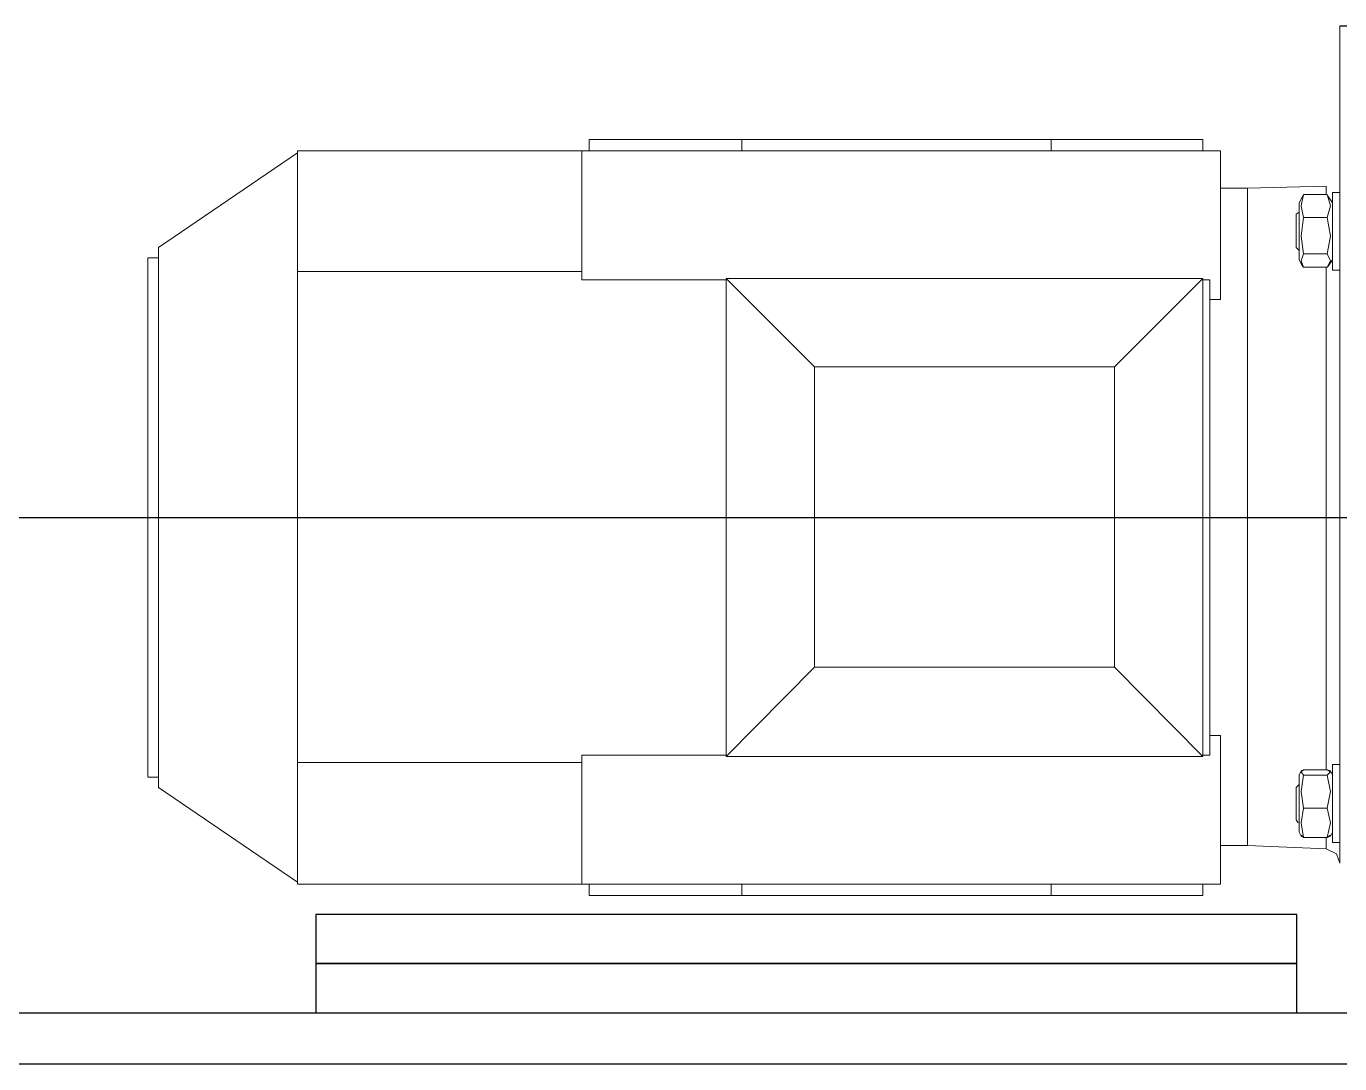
# Model space of a CAD drawing. Header units: inches. Extents: x 13 to 12015, y 11 to 4983.
# Drawn here: x 1077.5 to 1334.9, y 504 to 707.2 of the extents above; entities that cross this region are included whole.
import ezdxf

# ---------------------------------------------------------------- set-up
doc = ezdxf.new("R2010")
doc.units = ezdxf.units.IN
doc.header["$MEASUREMENT"] = 0
doc.layers.add('PDF _Геометрия', color=7, linetype='Continuous')

msp = doc.modelspace()

# ---------------------------------------------------------------- linework, layer by layer
for p, q in [((1358.50586, 707.20416), (1334.90913, 707.20418)), ((858.48167, 610.98593), (1657.21842, 610.98593)), ((257.21842, 513.99181), (1841.28854, 513.99181)), ((257.21842, 503.99181), (1841.28854, 503.99181))]:
    msp.add_line(p, q)
for points in [[(1134.25848, 523.60346), (1326.49154, 523.60346), (1326.49154, 533.21511), (1134.25848, 533.21511)], [(1134.25848, 513.99181), (1326.49154, 513.99181), (1326.49154, 523.60346), (1134.25848, 523.60346)]]:
    msp.add_lwpolyline(points, close=True)
at = {"layer": 'PDF _Геометрия', "lineweight": 9}
for points in [[(1334.90913, 707.20418), (1334.90913, 706.59392), (1334.90913, 704.96655), (1334.90913, 702.32207), (1334.90913, 698.86391), (1334.90913, 694.18522), (1334.90913, 688.69285), (1334.90913, 682.38679), (1334.90913, 678.72521), (1334.90913, 678.31837), (1334.90913, 676.48757), (1334.90913, 674.65678)], [(1217.73849, 685.03131), (1187.83557, 685.03131), (1187.83557, 682.79367), (1187.83557, 683.40394)], [(1308.05751, 685.03122), (1279.1717, 685.03122), (1216.72139, 685.03122), (1187.83557, 685.03122), (1217.73849, 685.03122)], [(1216.72135, 685.03122), (1279.17166, 685.03122)], [(1308.05756, 685.03122), (1278.35806, 685.03122), (1217.73854, 685.03122), (1278.35806, 685.03122)], [(1278.35806, 685.03131), (1278.35806, 682.79367), (1278.35806, 685.03131), (1278.35806, 682.79367), (1278.35806, 685.03131), (1308.05756, 685.03131), (1308.05756, 682.79367)], [(1103.41568, 663.87544), (1130.67412, 682.38677)], [(1130.67415, 682.79367), (1186.41157, 682.79367), (1309.48142, 682.79367), (1311.51562, 682.79367), (1130.67415, 682.79367), (1130.67415, 682.38683), (1130.67415, 682.79367), (1186.41157, 682.79367)], [(1186.41157, 659.19674), (1130.67415, 659.19674), (1130.67415, 682.7936)], [(1130.67415, 659.19674), (1130.67415, 682.7936), (1186.41157, 682.7936)], [(1130.67415, 682.38676), (1130.67415, 681.77649), (1130.67415, 679.94571), (1130.67415, 676.89439), (1130.67415, 672.82596), (1130.67415, 667.53702), (1130.67415, 661.43437), (1130.67415, 654.51806), (1130.67415, 646.58462), (1130.67415, 638.24436), (1130.67415, 629.49724), (1130.67415, 620.34329), (1130.67415, 610.98591), (1130.67415, 601.62853), (1130.67415, 592.47458), (1130.67415, 583.72747), (1130.67415, 575.3872), (1130.67415, 567.65719), (1130.67415, 560.53745), (1130.67415, 554.43481), (1130.67415, 549.14586), (1130.67415, 545.07743), (1130.67415, 542.02612), (1130.67415, 540.19533), (1130.67415, 539.58506), (1130.67415, 539.17822)], [(1311.51561, 682.79367), (1186.41156, 682.79367), (1186.41156, 657.56943), (1214.68711, 657.56943), (1186.41156, 657.56943)], [(1186.41158, 682.79367), (1186.41158, 659.19681), (1186.41158, 682.79367), (1309.48141, 682.79367)], [(1186.41158, 682.79367), (1186.41158, 657.56943), (1214.68713, 657.56943), (1186.41158, 657.56943)], [(1309.4814, 653.70444), (1311.51561, 653.70444), (1311.51561, 682.79367), (1311.51561, 653.70444)], [(1309.48148, 682.79367), (1311.51569, 682.79367)], [(1130.67415, 676.89439), (1130.67415, 679.74229)], [(1311.51561, 653.70432), (1311.51561, 660.2138), (1311.51561, 665.50275), (1311.51561, 669.7746), (1311.51561, 672.82592), (1311.51561, 674.65671), (1311.51561, 675.47039), (1316.80456, 675.47039)], [(1316.80455, 610.98587), (1316.80455, 619.32614), (1316.80455, 627.66641), (1316.80455, 635.59983), (1316.80455, 643.12642), (1316.80455, 650.24616), (1316.80455, 656.55222), (1316.80455, 662.04459), (1316.80455, 666.72328), (1316.80455, 670.58828), (1316.80455, 673.23276), (1316.80455, 674.86013), (1316.80455, 675.47039), (1332.26457, 675.87724)], [(1316.80455, 675.47039), (1316.80455, 674.86013), (1316.80455, 673.23276), (1316.80455, 670.58828), (1316.80455, 666.72328), (1316.80455, 662.04459), (1316.80455, 656.55222), (1316.80455, 650.24616), (1316.80455, 643.12642), (1316.80455, 635.59983), (1316.80455, 627.66641), (1316.80455, 619.32614), (1316.80455, 610.98587), (1316.80455, 602.6456), (1316.80455, 594.30532), (1316.80455, 586.37189), (1316.80455, 578.84531), (1316.80455, 571.72557), (1316.80455, 565.41952), (1316.80455, 559.92713), (1316.80455, 555.24845), (1316.80455, 551.58687), (1316.80455, 548.73897), (1316.80455, 547.1116), (1316.80455, 546.70476)], [(1333.48514, 674.65674), (1333.48514, 674.2499), (1333.48514, 673.02937), (1333.48514, 670.99516), (1333.48514, 668.35068), (1333.48514, 665.70621), (1333.48514, 663.26515), (1333.48514, 661.23094), (1333.48514, 659.80699), (1333.48514, 659.40015), (1333.48514, 660.21384), (1333.48514, 661.43436), (1333.48514, 663.26515), (1333.48514, 665.70621), (1333.48514, 668.55411), (1333.48514, 670.99516), (1333.48514, 672.62253), (1333.48514, 673.84306), (1333.48514, 674.65674), (1333.48514, 673.84306), (1333.48514, 672.62253), (1333.48514, 673.02937), (1333.48514, 674.2499), (1333.48514, 674.65674), (1334.90909, 674.65674)], [(1334.90913, 562.57165), (1334.90913, 562.97849), (1334.90913, 569.69139), (1334.90913, 577.01456), (1334.90913, 585.1514), (1334.90913, 593.49167), (1334.90913, 602.23878), (1334.90913, 610.9859), (1334.90913, 619.93643), (1334.90913, 628.48012), (1334.90913, 637.02382), (1334.90913, 644.95724), (1334.90913, 652.28041), (1334.90913, 658.99331), (1334.90913, 659.40015), (1334.90913, 659.80699), (1334.90913, 661.23094), (1334.90913, 663.26515), (1334.90913, 665.70621), (1334.90913, 668.35068), (1334.90913, 670.99516), (1334.90913, 673.02937), (1334.90913, 674.2499), (1334.90913, 674.65674)], [(1326.97561, 672.62261), (1327.58588, 673.84314)], [(1327.78927, 669.77462), (1327.38242, 672.01226), (1327.78927, 674.24989)], [(1332.46795, 674.24992), (1327.78927, 674.24992), (1327.58584, 673.84307)], [(1332.46796, 674.24993), (1332.67138, 673.84309), (1333.48507, 672.62256)], [(1332.46797, 674.24992), (1333.07823, 672.01228), (1332.46797, 669.77465)], [(1333.48514, 672.62255), (1333.48514, 671.40202), (1333.48514, 669.16439), (1333.48514, 666.31649), (1333.48514, 663.67202), (1333.48514, 661.84123), (1333.48514, 661.43438), (1332.67145, 660.21386)], [(1334.90913, 670.9951), (1334.90913, 672.62247)], [(1311.51561, 669.77462), (1311.51561, 665.50278)], [(1326.36538, 670.38486), (1326.97564, 670.79171)], [(1326.97561, 670.79169), (1326.97561, 670.99511)], [(1326.97561, 667.13011), (1326.97561, 668.9609), (1326.97561, 670.38485), (1326.97561, 670.79169), (1326.97561, 670.38485), (1326.97561, 670.58827), (1326.97561, 670.79169), (1326.97561, 670.58827)], [(1326.97561, 670.58828), (1326.97561, 670.38485), (1326.97561, 669.97801)], [(1326.97561, 670.38486), (1326.97561, 670.18144)], [(1326.97561, 670.18145), (1326.97561, 669.77461)], [(1326.97561, 669.97804), (1326.97561, 669.57119)], [(1326.97561, 669.77462), (1326.97561, 669.16436), (1326.97561, 668.96094), (1326.97561, 668.75752)], [(1326.97561, 669.57121), (1326.97561, 669.16437)], [(1327.78927, 662.65496), (1327.38242, 666.11313), (1327.78927, 669.77471)], [(1332.46797, 669.77462), (1333.07823, 666.11304), (1332.46797, 662.65488)], [(1333.48514, 669.16439), (1333.48514, 669.97807)], [(1130.67415, 601.83201), (1130.67415, 610.98597), (1130.67415, 620.34334), (1130.67415, 629.4973), (1130.67415, 638.24441), (1130.67415, 646.58468), (1130.67415, 654.51811), (1130.67415, 661.43443), (1130.67415, 667.53706)], [(1326.97561, 669.16439), (1326.97561, 668.75754), (1326.97561, 668.14728)], [(1326.97561, 668.75756), (1326.97561, 668.1473), (1326.97561, 667.74045)], [(1326.97561, 668.14732), (1326.97561, 667.74048), (1326.97561, 667.13021)], [(1326.97561, 667.74049), (1326.97561, 667.13023)], [(1326.97561, 667.13018), (1326.97561, 666.51991), (1326.97561, 666.11307)], [(1326.97561, 667.13015), (1326.97561, 665.09594), (1326.97561, 663.87541), (1326.97561, 663.26515)], [(1326.97561, 665.90957), (1326.97561, 666.51984), (1326.97561, 667.1301)], [(1326.97561, 666.92674), (1326.97561, 666.5199)], [(1326.97561, 665.50275), (1326.97561, 665.90959), (1326.97561, 666.51985)], [(1326.97561, 664.89251), (1326.97561, 665.50277), (1326.97561, 665.90961)], [(1326.97561, 665.29933), (1326.97561, 665.50275)], [(1326.97561, 664.48568), (1326.97561, 664.89252), (1326.97561, 665.09594)], [(1326.97561, 664.07885), (1326.97561, 664.4857), (1326.97561, 664.89254)], [(1326.97561, 663.67203), (1326.97561, 664.07887), (1326.97561, 664.48571)], [(1326.97561, 663.87544), (1326.97561, 664.07886)], [(1103.41568, 661.84121), (1103.41568, 661.43436), (1103.41568, 659.60358), (1103.41568, 656.9591), (1103.41568, 653.0941), (1103.41568, 648.41541), (1103.41568, 642.71962), (1103.41568, 636.41356), (1103.41568, 629.70066), (1103.41568, 622.3775), (1103.41568, 614.8509), (1103.41568, 607.1209), (1103.41568, 599.59431), (1103.41568, 592.47457), (1103.41568, 585.55825), (1103.41568, 579.25219), (1103.41568, 573.75982), (1103.41568, 568.87771), (1103.41568, 565.01271), (1103.41568, 562.36823), (1103.41568, 560.53744), (1103.41568, 560.1306), (1101.38147, 560.1306)], [(1101.38155, 661.84121), (1101.38155, 661.43436), (1101.38155, 659.60358), (1101.38155, 656.9591), (1101.38155, 653.0941), (1101.38155, 648.41541), (1101.38155, 642.71962), (1101.38155, 636.41356), (1101.38155, 629.70066), (1101.38155, 622.3775), (1101.38155, 614.8509), (1101.38155, 607.1209), (1101.38155, 599.59431), (1101.38155, 592.47457), (1101.38155, 585.55825), (1101.38155, 579.25219), (1101.38155, 573.75982), (1101.38155, 568.87771), (1101.38155, 565.01271), (1101.38155, 562.36823), (1101.38155, 560.53744), (1101.38155, 560.1306), (1101.38155, 560.53744), (1101.38155, 562.36823), (1101.38155, 565.01271), (1101.38155, 568.87771), (1101.38155, 573.75982), (1101.38155, 579.25219), (1101.38155, 585.55825), (1101.38155, 592.47458), (1101.38155, 599.59431), (1101.38155, 607.1209), (1101.38155, 614.85091), (1101.38155, 622.37749), (1101.38155, 629.70066), (1101.38155, 636.41356), (1101.38155, 642.71961), (1101.38155, 648.41541), (1101.38155, 653.0941), (1101.38155, 656.9591), (1101.38155, 659.60358), (1101.38155, 661.43437), (1101.38155, 661.84121), (1103.41576, 661.84121)], [(1326.97561, 663.87547), (1326.97561, 663.46862), (1326.97561, 663.2652), (1326.36535, 663.87547)], [(1326.97561, 663.46862), (1326.97561, 663.67204)], [(1326.97561, 663.46862), (1326.97561, 663.46862)], [(1326.97561, 663.46862), (1326.97561, 663.46862)], [(1327.78927, 662.65487), (1327.38242, 661.23092), (1327.58584, 660.21381), (1327.78927, 660.01039), (1332.46795, 660.01039)], [(1332.46797, 662.65496), (1333.07823, 661.23102), (1332.67139, 660.21391), (1332.46797, 660.01049)], [(1333.48514, 661.6378), (1333.48514, 661.23095), (1333.48514, 659.80701), (1333.48514, 659.40016)], [(1334.90913, 661.43438), (1334.90913, 663.26517)], [(1103.41568, 656.95909), (1103.41568, 659.60357)], [(1186.41157, 562.97848), (1130.67415, 562.97848), (1130.67415, 659.19672)], [(1130.67415, 562.97848), (1130.67415, 659.19672), (1186.41157, 659.19672), (1186.41157, 657.56935)], [(1186.41158, 659.19674), (1186.41158, 657.56937)], [(1327.58585, 660.2138), (1326.97559, 661.43433)], [(1333.48514, 661.43438), (1333.48514, 660.21386), (1333.48514, 659.40017)], [(1334.90913, 644.95724), (1334.90913, 652.28041), (1334.90913, 658.99331), (1334.90913, 659.40015), (1333.48518, 659.40015)], [(1214.68711, 564.19908), (1214.68711, 657.77285), (1231.97792, 640.48204), (1214.68711, 657.77285)], [(1214.68711, 657.77285), (1214.68711, 564.19908), (1214.68711, 657.77285)], [(1308.05749, 564.19908), (1308.05749, 657.77285), (1290.76668, 640.48204), (1308.05749, 657.77285), (1214.68714, 657.77285), (1308.05749, 657.77285)], [(1308.05749, 657.77285), (1214.68714, 657.77285), (1308.05749, 657.77285)], [(1214.68714, 657.77272), (1214.68714, 564.19896), (1308.05749, 564.19896), (1290.76668, 581.69318), (1308.05749, 564.19896), (1308.05749, 657.77272)], [(1308.05749, 564.19896), (1308.05749, 657.77272), (1308.05749, 564.19896)], [(1308.05749, 564.40251), (1309.48143, 564.40251), (1309.48143, 657.56943), (1308.05749, 657.56943), (1309.48143, 657.56943)], [(1309.48148, 657.56943), (1309.48148, 653.70443), (1309.48148, 657.56943), (1308.05753, 657.56943), (1309.48148, 657.56943), (1309.48148, 564.40251)], [(1311.51561, 653.70438), (1309.4814, 653.70438)], [(1309.48148, 653.70438), (1309.48148, 647.60174), (1309.48148, 641.09226), (1309.48148, 633.97252), (1309.48148, 626.44594), (1309.48148, 618.71593), (1309.48148, 610.98592), (1309.48148, 603.25592), (1309.48148, 595.52591), (1309.48148, 588.20275), (1309.48148, 581.083), (1309.48148, 574.3701), (1309.48148, 568.26746)], [(1103.41568, 629.70062), (1103.41568, 636.41352), (1103.41568, 642.71958), (1103.41568, 648.21195)], [(1309.48148, 647.60179), (1309.48148, 641.09231)], [(1334.90913, 644.7538), (1334.90913, 637.02379), (1334.90913, 628.68352)], [(1309.48148, 640.88885), (1309.48148, 633.97253), (1309.48148, 626.44594), (1309.48148, 618.71593), (1309.48148, 610.98593), (1309.48148, 603.25592), (1309.48148, 595.52591), (1309.48148, 588.20275), (1309.48148, 581.08301), (1309.48148, 574.57353)], [(1103.41568, 573.75978), (1103.41568, 579.25215), (1103.41568, 585.55821), (1103.41568, 592.47453), (1103.41568, 599.59428), (1103.41568, 607.12086), (1103.41568, 614.85087), (1103.41568, 622.37745), (1103.41568, 629.4972)], [(1334.90913, 628.48014), (1334.90913, 620.13987)], [(1334.90913, 612.61331), (1334.90913, 610.98594)], [(1316.80455, 610.9859), (1316.80455, 602.64563), (1316.80455, 594.30536), (1316.80455, 586.37193), (1316.80455, 578.84535), (1316.80455, 571.72561), (1316.80455, 565.41955), (1316.80455, 559.92718), (1316.80455, 555.24848), (1316.80455, 551.58691), (1316.80455, 548.73901), (1316.80455, 547.11164), (1316.80455, 546.7048)], [(1130.67415, 554.43483), (1130.67415, 560.53746), (1130.67415, 567.65721), (1130.67415, 575.38721), (1130.67415, 583.72748), (1130.67415, 592.4746), (1130.67415, 601.62855)], [(1334.90913, 601.83201), (1334.90913, 593.49174)], [(1334.90913, 593.28825), (1334.90913, 585.1514), (1334.90913, 577.21798)], [(1308.05746, 564.19896), (1214.68711, 564.19896), (1231.97792, 581.69318), (1214.68711, 564.19896)], [(1334.90913, 577.0146), (1334.90913, 569.69143), (1334.90913, 562.97853), (1334.90913, 562.57169)], [(1103.41568, 562.36824), (1103.41568, 565.01272), (1103.41568, 566.64009)], [(1311.51561, 566.64006), (1311.51561, 568.26743), (1311.51561, 561.96137), (1311.51561, 556.46899), (1311.51561, 552.19715), (1311.51561, 549.14583), (1311.51561, 547.31504), (1311.51561, 546.70478)], [(1186.41156, 562.97853), (1186.41156, 564.40248), (1214.68711, 564.40248), (1186.41156, 564.40248), (1214.68711, 564.40248), (1186.41156, 564.40248)], [(1186.41158, 562.97853), (1186.41158, 564.40248), (1186.41158, 539.17824), (1186.41158, 564.40248)], [(1214.68711, 564.19896), (1308.05746, 564.19896), (1214.68711, 564.19896)], [(1309.48148, 564.40248), (1308.05753, 564.40248)], [(1186.41157, 562.97852), (1130.67415, 562.97852), (1130.67415, 539.17824), (1186.41157, 539.17824), (1130.67415, 539.17824), (1130.67415, 562.97852)], [(1326.97561, 560.53753), (1327.38246, 561.35121)], [(1327.78927, 560.53753), (1332.46795, 560.53753), (1333.07822, 561.14779), (1332.46795, 561.55463), (1327.78927, 561.55463), (1327.38242, 561.14779), (1327.78927, 560.53753), (1327.38242, 561.14779), (1327.38242, 561.35121), (1327.78927, 561.55463)], [(1327.78927, 561.55459), (1332.46795, 561.55459)], [(1332.46797, 561.55459), (1333.07823, 561.35117), (1333.07823, 561.14775)], [(1333.07831, 561.14777), (1332.46805, 560.5375)], [(1333.48514, 554.84167), (1333.48514, 552.40062), (1333.48514, 549.95956), (1333.48514, 548.33219), (1333.48514, 547.31508), (1333.48514, 548.33219), (1333.48514, 549.3493), (1333.48514, 548.33219), (1333.48514, 547.51851), (1333.48514, 548.33219), (1333.48514, 549.75614), (1333.48514, 551.99377), (1333.48514, 554.84167), (1333.48514, 557.89299), (1333.48514, 560.13062), (1333.48514, 561.55457), (1333.48514, 562.36826), (1333.48514, 561.55457), (1333.48514, 560.53746), (1333.48514, 559.31694), (1333.48514, 557.0793), (1333.48514, 554.23141), (1333.48514, 551.58693), (1333.48514, 549.75614), (1333.48514, 549.3493), (1333.0783, 548.53561)], [(1333.07831, 561.35118), (1333.48516, 560.53749)], [(1333.48514, 562.57166), (1334.90909, 562.57166)], [(1333.48514, 554.84165), (1333.48514, 557.48613), (1333.48514, 559.92718), (1333.48514, 561.55455), (1333.48514, 562.57166), (1333.48514, 561.55455), (1333.48514, 560.53745)], [(1334.90913, 561.55459), (1334.90913, 562.5717)], [(1334.90913, 561.55455), (1334.90913, 559.92718), (1334.90913, 557.48613), (1334.90913, 554.84165), (1334.90913, 555.04507)], [(1326.36538, 558.09636), (1326.97564, 558.70663)], [(1326.97561, 558.29976), (1326.97561, 558.7066), (1326.97561, 560.13055), (1326.97561, 560.53739), (1326.97561, 559.31687), (1326.97561, 557.07923), (1326.97561, 554.23134), (1326.97561, 551.58686), (1326.97561, 549.75607), (1326.97561, 549.34923), (1326.97561, 550.56975), (1326.97561, 551.18002)], [(1326.97561, 558.50318), (1326.97561, 558.7066), (1326.97561, 558.50318), (1326.97561, 558.7066), (1326.97561, 560.13055), (1326.97561, 560.33397), (1326.97561, 559.31687), (1326.97561, 557.28265), (1326.97561, 554.23134), (1326.97561, 551.38344)], [(1326.97561, 558.7066), (1326.97561, 558.7066)], [(1326.97561, 558.7066), (1326.97561, 558.7066)], [(1327.78927, 554.0279), (1332.46795, 554.0279), (1333.07822, 557.28264), (1332.46795, 560.53738), (1327.78927, 560.53738), (1327.38242, 557.28264), (1327.78927, 554.0279), (1327.38242, 557.28264), (1327.78927, 560.53738)], [(1332.46797, 560.53753), (1333.07823, 557.28279), (1332.46797, 554.02805)], [(1333.48514, 558.91002), (1333.48514, 559.31686)], [(1186.41157, 539.17822), (1130.67415, 539.17822), (1130.67415, 539.58506), (1103.41571, 558.09639)], [(1311.51561, 556.46906), (1311.51561, 552.19721), (1311.51561, 551.18011)], [(1326.97561, 557.68951), (1326.97561, 558.09635), (1326.97561, 558.50319), (1326.97561, 558.29977)], [(1326.97561, 558.29978), (1326.97561, 558.29978)], [(1326.97561, 558.09636), (1326.97561, 557.68952), (1326.97561, 557.28268)], [(1326.97561, 557.68954), (1326.97561, 557.2827)], [(1326.97561, 557.28271), (1326.97561, 556.87587), (1326.97561, 556.26561)], [(1326.97561, 556.87588), (1326.97561, 557.0793), (1326.97561, 556.87588), (1326.97561, 554.84167), (1326.97561, 553.01087), (1326.97561, 551.58693)], [(1326.97561, 556.87589), (1326.97561, 556.46904)], [(1326.97561, 556.46906), (1326.97561, 555.8588), (1326.97561, 555.24853)], [(1326.97561, 556.26565), (1326.97561, 555.85881)], [(1326.97561, 555.24848), (1326.97561, 554.63822), (1326.97561, 554.23137)], [(1326.97561, 554.63823), (1326.97561, 554.84165), (1326.97561, 554.43481), (1326.97561, 553.4177)], [(1326.97561, 554.63824), (1326.97561, 554.02798)], [(1326.97561, 554.23141), (1326.97561, 553.62115)], [(1326.97561, 554.0279), (1326.97561, 553.62106), (1326.97561, 553.01079)], [(1326.97561, 553.62107), (1326.97561, 553.01081), (1326.97561, 552.60397)], [(1327.78927, 548.33213), (1332.46795, 548.33213), (1333.07822, 551.18003), (1332.46795, 554.02792), (1327.78927, 554.02792), (1327.38242, 551.18003), (1327.78927, 548.33213), (1327.38242, 551.18003), (1327.78927, 554.02792)], [(1332.46797, 554.0279), (1333.07823, 551.18), (1332.46797, 548.3321)], [(1334.90913, 547.31506), (1334.90913, 548.33217), (1334.90913, 549.95954), (1334.90913, 552.40059), (1334.90913, 554.84165)], [(1326.7722, 551.18012), (1326.36536, 551.79038)], [(1326.97561, 553.01083), (1326.97561, 552.60399), (1326.97561, 552.19715)], [(1326.97561, 552.60401), (1326.97561, 552.19717), (1326.97561, 551.79032)], [(1326.97561, 552.19718), (1326.97561, 551.79034)], [(1326.97561, 551.79036), (1326.97561, 551.58693), (1326.97561, 551.38351)], [(1326.97561, 551.58694), (1326.97561, 551.58694)], [(1326.97561, 551.58694), (1326.97561, 551.1801)], [(1326.97561, 551.18012), (1326.97561, 551.18012)], [(1327.38244, 548.53554), (1326.9756, 549.34923)], [(1327.78928, 548.33211), (1327.38244, 548.53553), (1327.38244, 548.73895), (1327.78928, 548.33211), (1332.46797, 548.33211), (1333.07823, 548.73895)], [(1332.46797, 548.33213), (1333.07823, 548.53555), (1333.07823, 548.73897)], [(1316.80455, 546.70483), (1311.5156, 546.70483)], [(1334.90903, 543.24669), (1334.29877, 545.07748), (1332.26456, 546.09459), (1316.80454, 546.70485)], [(1334.90913, 543.24664), (1334.90913, 543.8569), (1334.90913, 545.48427), (1334.90913, 547.31506), (1333.48518, 547.31506)], [(1130.67415, 542.22953), (1130.67415, 545.07743)], [(1130.67415, 539.17824), (1311.51562, 539.17824)], [(1186.41158, 539.17824), (1311.51564, 539.17824)], [(1187.83557, 536.9406), (1187.83557, 539.17824), (1187.83557, 536.9406), (1187.83557, 539.17824), (1187.83557, 538.56797)], [(1217.73852, 539.17824), (1217.73852, 536.9406), (1217.73852, 539.17824)], [(1217.73852, 539.17824), (1217.73852, 536.9406)], [(1278.35806, 539.17824), (1278.35806, 536.9406), (1217.73854, 536.9406), (1217.73854, 539.17824)], [(1217.73854, 536.94059), (1278.35806, 536.94059), (1308.05756, 536.94059), (1278.35806, 536.94059), (1278.35806, 539.17822)], [(1278.35806, 536.94059), (1278.35806, 539.17822), (1278.35806, 536.94059)], [(1308.05749, 536.94059), (1308.05749, 539.17822)], [(1187.83557, 536.94059), (1217.73849, 536.94059), (1187.83557, 536.94059), (1216.72139, 536.94059)], [(1308.05752, 536.94059), (1279.17171, 536.94059), (1216.72139, 536.94059), (1279.17171, 536.94059)]]:
    msp.add_lwpolyline(points, dxfattribs=at)
for points in [[(1187.83557, 685.03131), (1187.83557, 682.79367)], [(1217.73852, 682.79358), (1217.73852, 685.03122)], [(1217.73852, 682.79358), (1217.73852, 685.03122)], [(1308.05749, 682.79358), (1308.05749, 685.03122)], [(1311.51561, 682.79356), (1311.51561, 675.47039)], [(1332.26456, 674.24985), (1332.26456, 675.47038), (1332.26456, 675.87722), (1332.26456, 675.47038)], [(1326.97561, 661.63773), (1326.97561, 662.248), (1326.97561, 663.67195), (1326.97561, 666.31642), (1326.97561, 669.16432), (1326.97561, 671.19853), (1326.97561, 672.62248), (1326.97561, 672.01222), (1326.97561, 670.79169), (1326.97561, 672.21564), (1326.97561, 672.62248), (1326.97561, 671.40195), (1326.97561, 669.16432), (1326.97561, 666.31642), (1326.97561, 663.67195), (1326.97561, 661.84116), (1326.97561, 661.43431)], [(1332.46795, 669.77462), (1327.78927, 669.77462), (1327.38242, 672.01226), (1327.78927, 674.24989), (1332.46795, 674.24989), (1333.07822, 672.01226)], [(1326.36538, 667.13015), (1326.36538, 664.6891), (1326.36538, 663.87541), (1326.36538, 664.6891), (1326.36538, 667.13015), (1326.36538, 669.57121), (1326.36538, 670.38489), (1326.36538, 669.57121)], [(1326.36538, 667.13015), (1326.36538, 664.6891), (1326.36538, 663.87541), (1326.36538, 664.6891), (1326.36538, 667.13015), (1326.36538, 669.36779), (1326.36538, 670.38489), (1326.36538, 669.36779)], [(1332.46795, 662.65496), (1327.78927, 662.65496), (1327.38242, 666.11313), (1327.78927, 669.77471), (1332.46795, 669.77471), (1333.07822, 666.11313)], [(1101.38155, 560.1306), (1101.38155, 560.74086), (1101.38155, 562.36823), (1101.38155, 565.01271), (1101.38155, 568.87771), (1101.38155, 573.75982), (1101.38155, 579.25219), (1101.38155, 585.55825), (1101.38155, 592.47457), (1101.38155, 599.59431), (1101.38155, 607.1209), (1101.38155, 614.8509), (1101.38155, 622.3775), (1101.38155, 629.49723), (1101.38155, 636.41356), (1101.38155, 642.71962), (1101.38155, 648.21199), (1101.38155, 653.0941), (1101.38155, 656.9591), (1101.38155, 659.60358), (1101.38155, 661.23095), (1101.38155, 661.84121), (1101.38155, 661.23095), (1101.38155, 659.60358), (1101.38155, 656.9591), (1101.38155, 653.0941), (1101.38155, 648.21199), (1101.38155, 642.71962), (1101.38155, 636.41356), (1101.38155, 629.49723), (1101.38155, 622.3775), (1101.38155, 614.8509), (1101.38155, 607.1209), (1101.38155, 599.59431), (1101.38155, 592.47457), (1101.38155, 585.55825), (1101.38155, 579.25219), (1101.38155, 573.75982), (1101.38155, 568.87771), (1101.38155, 565.01271), (1101.38155, 562.36823), (1101.38155, 560.74086)], [(1103.41568, 661.84119), (1103.41568, 663.06171), (1103.41568, 663.8754), (1103.41568, 663.06171), (1103.41568, 661.43435), (1103.41568, 658.58645), (1103.41568, 654.72145), (1103.41568, 649.63591), (1103.41568, 643.94012), (1103.41568, 637.43064), (1103.41568, 630.3109), (1103.41568, 622.78431), (1103.41568, 615.0543), (1103.41568, 606.91746), (1103.41568, 599.18745), (1103.41568, 591.86429), (1103.41568, 584.54112), (1103.41568, 578.03164), (1103.41568, 572.33585), (1103.41568, 567.25032), (1103.41568, 563.38532), (1103.41568, 560.53742), (1103.41568, 558.91005), (1103.41568, 558.09636), (1103.41568, 558.70663), (1103.41568, 560.53742), (1103.41568, 563.38532), (1103.41568, 567.25032), (1103.41568, 572.33585), (1103.41568, 578.03164), (1103.41568, 584.54112), (1103.41568, 591.66087), (1103.41568, 599.18745), (1103.41568, 607.12088), (1103.41568, 615.0543), (1103.41568, 622.78431), (1103.41568, 630.3109), (1103.41568, 637.43064), (1103.41568, 643.94012), (1103.41568, 649.83933), (1103.41568, 654.72145), (1103.41568, 658.58645), (1103.41568, 661.43435), (1103.41568, 663.26514), (1103.41568, 663.8754), (1103.41568, 663.26514)], [(1326.97561, 663.26517), (1326.97561, 663.06174), (1326.97561, 661.6378), (1326.97561, 662.6549)], [(1332.46795, 660.01039), (1327.78927, 660.01039), (1327.38242, 661.23092), (1327.78927, 662.65487), (1332.46795, 662.65487), (1333.07822, 661.23092)], [(1101.38155, 561.55459), (1101.38155, 562.16485), (1101.38155, 563.79222), (1101.38155, 566.4367), (1101.38155, 570.09828), (1101.38155, 574.77697), (1101.38155, 580.06592), (1101.38155, 586.16856), (1101.38155, 593.08488), (1101.38155, 600.0012), (1101.38155, 607.32437), (1101.38155, 614.85095), (1101.38155, 621.97069), (1101.38155, 629.09044), (1101.38155, 635.80334), (1101.38155, 641.90598), (1101.38155, 647.19493), (1101.38155, 651.87361), (1101.38155, 655.53519), (1101.38155, 658.17967), (1101.38155, 659.80704), (1101.38155, 660.41731), (1101.38155, 659.80704), (1101.38155, 658.17967), (1101.38155, 655.53519), (1101.38155, 651.87361), (1101.38155, 647.19493), (1101.38155, 641.90598), (1101.38155, 635.80334), (1101.38155, 629.09044), (1101.38155, 621.97069), (1101.38155, 614.85095), (1101.38155, 607.32437), (1101.38155, 600.0012), (1101.38155, 593.08488), (1101.38155, 586.16856), (1101.38155, 580.06592), (1101.38155, 574.77697), (1101.38155, 570.09828), (1101.38155, 566.4367), (1101.38155, 563.79222), (1101.38155, 562.16485)], [(1101.38155, 660.41722), (1101.38155, 660.01037), (1101.38155, 658.383), (1101.38155, 655.53511), (1101.38155, 651.87352), (1101.38155, 647.19484), (1101.38155, 641.90588), (1101.38155, 635.80325), (1101.38155, 629.09035), (1101.38155, 621.9706), (1101.38155, 614.64744), (1101.38155, 607.32428), (1101.38155, 600.00111), (1101.38155, 592.88137), (1101.38155, 586.16847), (1101.38155, 580.06583), (1101.38155, 574.77688), (1101.38155, 570.09819), (1101.38155, 566.43661), (1101.38155, 563.79213), (1101.38155, 562.16476), (1101.38155, 561.5545), (1101.38155, 562.16476), (1101.38155, 563.79213), (1101.38155, 566.43661), (1101.38155, 570.09819), (1101.38155, 574.77688), (1101.38155, 580.06583), (1101.38155, 586.16847), (1101.38155, 592.88137), (1101.38155, 600.00111), (1101.38155, 607.32428), (1101.38155, 614.64744), (1101.38155, 621.9706), (1101.38155, 629.09035), (1101.38155, 635.80325), (1101.38155, 641.90588), (1101.38155, 647.19484), (1101.38155, 651.87352), (1101.38155, 655.53511), (1101.38155, 658.383), (1101.38155, 660.01037)], [(1332.26456, 610.98587), (1332.26456, 619.52957), (1332.26456, 627.86984), (1332.26456, 635.80326), (1332.26456, 643.53327), (1332.26456, 650.44959), (1332.26456, 656.95907), (1332.26456, 660.01039), (1332.26456, 656.95907), (1332.26456, 650.44959), (1332.26456, 643.53327), (1332.26456, 635.80326), (1332.26456, 627.86984), (1332.26456, 619.52957)], [(1231.97793, 640.48192), (1290.76666, 640.48192)], [(1231.97794, 581.69318), (1231.97794, 640.48192)], [(1290.76666, 640.48203), (1290.76666, 581.6933)], [(1332.26456, 561.55455), (1332.26456, 565.01271), (1332.26456, 571.52219), (1332.26456, 578.43851), (1332.26456, 586.16851), (1332.26456, 594.10194), (1332.26456, 602.44221), (1332.26456, 610.9859), (1332.26456, 602.44221), (1332.26456, 594.10194), (1332.26456, 586.16851), (1332.26456, 578.43851), (1332.26456, 571.52219), (1332.26456, 565.01271)], [(1290.76667, 581.6933), (1231.97794, 581.6933)], [(1309.48148, 564.40242), (1309.48148, 568.26743), (1311.51569, 568.26743), (1309.48148, 568.26743)], [(1311.51561, 539.17819), (1311.51561, 568.26743)], [(1308.05753, 564.40248), (1309.48148, 564.40248)], [(1186.41158, 539.1782), (1186.41158, 562.97848)], [(1103.41568, 558.09638), (1103.41568, 558.91007), (1103.41568, 560.1306), (1103.41568, 558.70665)], [(1326.36538, 551.79036), (1326.36538, 553.41773), (1326.36538, 554.84167), (1326.36538, 556.46904), (1326.36538, 558.09641), (1326.36538, 556.46904), (1326.36538, 554.84167), (1326.36538, 553.41773)], [(1326.36538, 551.79036), (1326.36538, 552.60404), (1326.36538, 554.84167), (1326.36538, 557.28273), (1326.36538, 558.09641), (1326.36538, 557.28273), (1326.36538, 554.84167), (1326.36538, 552.60404)], [(1326.97561, 555.04514), (1326.97561, 555.24856), (1326.97561, 555.85882), (1326.97561, 555.6554)], [(1326.97561, 551.18012), (1326.97561, 549.75617), (1326.97561, 549.55275), (1326.97561, 550.56985)], [(1332.26456, 546.0945), (1332.26456, 546.70476), (1332.26456, 548.33213), (1332.26456, 546.70476)], [(1311.51561, 546.70482), (1311.51561, 539.17824)], [(1186.41164, 539.17824), (1309.48148, 539.17824), (1311.51569, 539.17824), (1309.48148, 539.17824)], [(1308.05749, 539.17822), (1308.05749, 536.94059)]]:
    msp.add_lwpolyline(points, close=True, dxfattribs=at)

doc.saveas('drawing.dxf')
